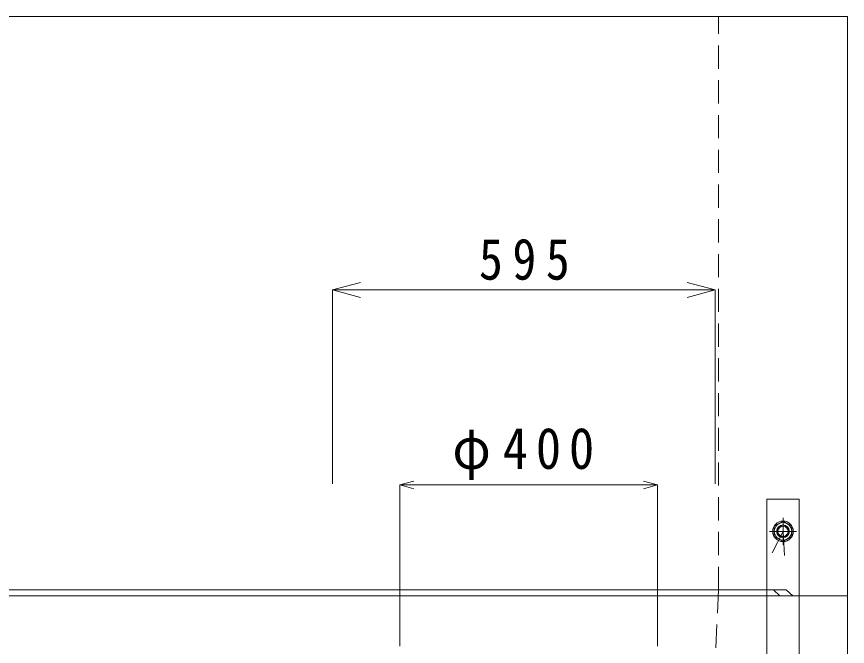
# Model space of a CAD drawing. Units: millimetres at full size, sheet at 1:30; details may follow other scales. Extents: x -5968 to 5968, y -4228 to 4228.
# Drawn here: x -3156 to -1866, y -1749 to -770 of the extents above; entities that cross this region are included whole.
import ezdxf

# ---------------------------------------------------------------- set-up
doc = ezdxf.new("R2010")
doc.units = ezdxf.units.MM
doc.header["$LTSCALE"] = 30
doc.linetypes.add('CHAIN1', pattern=[8, 5, -1, 1, -1])
doc.linetypes.add('DASHED1', pattern=[1.8, 1.2, -0.6])
doc.layers.add('0-1_製品図', color=4, linetype='Continuous', lineweight=9)
doc.layers.add('0-6_寸法', color=4, linetype='Continuous', lineweight=9)
doc.styles.add('ＭＳ ゴシック', font='')
doc.styles.get('ＭＳ ゴシック').set_extended_font_data('MS Gothic')

msp = doc.modelspace()

# ---------------------------------------------------------------- linework, layer by layer
at = {"layer": '0-1_製品図', "color": 3}
for p, q in [((-1865.93, -769.77), (-4965.93, -769.77)), ((-2065.93, -1660.77), (-3415.93, -1660.77)), ((-1970.93, -1669.77), (-1980.93, -1660.77)), ((-4965.93, -1669.77), (-1922.23, -1669.77)), ((-1865.93, -1669.77), (-1950.93, -1669.77)), ((-1865.93, -1669.77), (-1865.93, -2139.77))]:
    msp.add_line(p, q, dxfattribs=at)
at = {"layer": '0-1_製品図', "color": 7, "linetype": 'DASHED1'}
for p, q in [((-2065.93, -1660.77), (-2065.93, -769.77)), ((-4765.93, -1660.77), (-2065.93, -1660.77)), ((-2065.93, -1660.77), (-2071.38, -1769.77)), ((-1950.93, -1669.77), (-1960.93, -1660.77))]:
    msp.add_line(p, q, dxfattribs=at)
at = {"layer": '0-1_製品図', "color": 7}
for p, q in [((-1979.43, -1561.97), (-1965.93, -1554.18)), ((-1965.93, -1569.77), (-1982.61, -1603.35)), ((-1979.43, -1577.56), (-1979.43, -1561.97)), ((-1965.93, -1569.77), (-1963.59, -1607.2))]:
    msp.add_line(p, q, dxfattribs=at)
at = {"layer": '0-1_製品図', "linetype": 'CHAIN1'}
for p, q in [((-1965.93, -1548.77), (-1965.93, -1590.77)), ((-1965.93, -1549.77), (-1965.93, -1589.77)), ((-1965.93, -1549.77), (-1965.93, -1589.77)), ((-1965.93, -1550.13), (-1965.93, -1589.4)), ((-1944.93, -1569.77), (-1986.93, -1569.77)), ((-1985.93, -1569.77), (-1945.93, -1569.77)), ((-1985.93, -1569.77), (-1945.93, -1569.77)), ((-1946.29, -1569.77), (-1985.56, -1569.77))]:
    msp.add_line(p, q, dxfattribs=at)
at = {"layer": '0-1_製品図', "color": 3}
for points in [[(-1865.93, -769.77), (-1865.93, -1669.77), (-3415.93, -1669.77)], [(-1865.93, -1669.77), (-1970.93, -1669.77), (-1980.93, -1660.77), (-2065.93, -1660.77)]]:
    msp.add_lwpolyline(points, dxfattribs=at)
at = {"layer": '0-1_製品図', "color": 7}
msp.add_lwpolyline([(-1990.93, -1519.77), (-1940.93, -1519.77), (-1940.93, -1819.77), (-1990.93, -1819.77)], close=True, dxfattribs=at)
msp.add_lwpolyline([(-1965.93, -1554.18), (-1952.43, -1561.97), (-1952.43, -1577.56), (-1965.93, -1585.36), (-1979.43, -1577.56)], dxfattribs=at)
at = {"layer": '0-1_製品図', "color": 7, "linetype": 'DASHED1'}
msp.add_lwpolyline([(-1950.93, -1669.77), (-1960.93, -1660.77), (-2065.93, -1660.77)], dxfattribs=at)
at = {"layer": '0-1_製品図', "color": 7}
for radius in [16, 16, 13.5, 10, 10, 8.5]:
    msp.add_circle((-1965.93, -1569.77), radius, dxfattribs=at)
at = {"layer": '0-1_製品図'}
msp.add_circle((-1965.93, -1569.77), 8, dxfattribs=at)
msp.add_circle((-1965.93, -1569.77), 8, dxfattribs=at)
at = {"layer": '0-6_寸法'}
for p, q in [((-2665.93, -1194.67), (-2622.46, -1183.02)), ((-2071.38, -1194.67), (-2114.84, -1183.02)), ((-2665.93, -1194.67), (-2071.38, -1194.67)), ((-2665.93, -1194.67), (-2622.46, -1206.32)), ((-2665.93, -1194.67), (-2665.93, -1495.9)), ((-2071.38, -1194.67), (-2114.84, -1206.32)), ((-2071.38, -1194.67), (-2071.38, -1495.9)), ((-2560.93, -1497.63), (-2539.19, -1491.81)), ((-2160.93, -1497.63), (-2182.66, -1491.81)), ((-2560.93, -1497.63), (-2160.93, -1497.63)), ((-2560.93, -1497.63), (-2539.19, -1503.46)), ((-2560.93, -1497.63), (-2560.93, -1748.38)), ((-2160.93, -1497.63), (-2182.66, -1503.46)), ((-2160.93, -1497.63), (-2160.93, -1748.38))]:
    msp.add_line(p, q, dxfattribs=at)

# ---------------------------------------------------------------- texts
at = {"layer": '0-6_寸法', "color": 7, "char_height": 64.15, "attachment_point": 7, "style": 'ＭＳ ゴシック'}
for s, insert in [('\\T1.4;\\W0.85;595', (-2438.25, -1179.67)), ('\\T1.31;\\W0.9;φ400', (-2479.55, -1490.13))]:
    msp.add_mtext(s, dxfattribs=dict(at, insert=insert))

doc.saveas('drawing.dxf')
